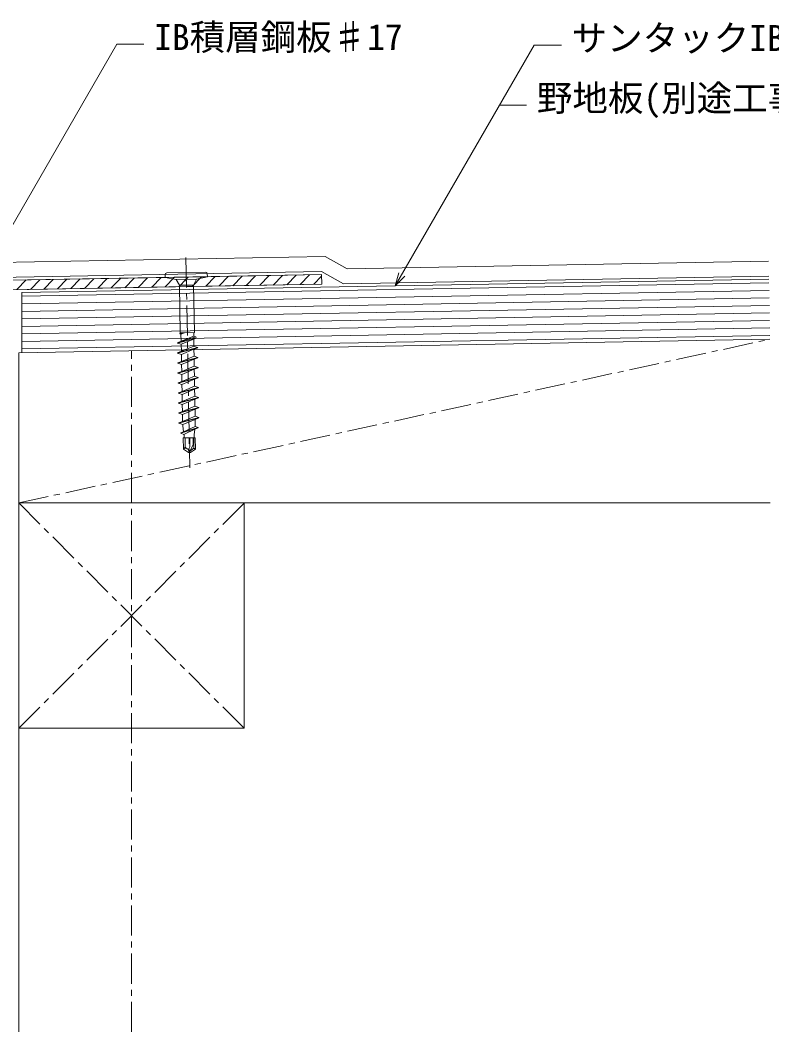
# Model space of a CAD drawing. Units: millimetres, scale not verified. Extents: x -630 to 630, y -446 to 446.
# Drawn here: x 118.6 to 368.6, y -212.7 to 124 of the extents above; entities that cross this region are included whole.
import ezdxf
from ezdxf.enums import TextEntityAlignment as Align

# ---------------------------------------------------------------- set-up
doc = ezdxf.new("R2010")
doc.units = ezdxf.units.MM
doc.header["$LTSCALE"] = 2
doc.linetypes.add('CHAIN1', pattern=[8, 5, -1, 1, -1])
for name, color, linetype, lineweight in [('0-0_躯体', 7, 'Continuous', 9), ('0-1_野地板', 2, 'Continuous', 9), ('0-3_中心線', 7, 'CHAIN1', 9), ('0-4_IBｼｰﾄ', 7, 'Continuous', 9), ('0-5_寸法線', 7, 'Continuous', 9), ('0-6_文字', 5, 'Continuous', 9), ('0-8_部材(積層鋼板)', 4, 'Continuous', 9), ('0-9_部材(ﾋﾞｽ類)', 7, 'Continuous', 9)]:
    doc.layers.add(name, color=color, linetype=linetype, lineweight=lineweight)
doc.styles.add('ＭＳ ゴシック', font='')
doc.styles.get('ＭＳ ゴシック').set_extended_font_data('MS Gothic')

msp = doc.modelspace()

# ---------------------------------------------------------------- linework, layer by layer
at = {"layer": '0-0_躯体'}
msp.add_line((118.08, -36.688), (368.08, -36.688), dxfattribs=at)
for points in [[(119.08, 13.338), (119.08, 33.341), (367.68, 37.81)], [(118.08, -212.68), (118.08, 13.32), (368.039, 17.814)]]:
    msp.add_lwpolyline(points, dxfattribs=at)
msp.add_lwpolyline([(118.08, -111.688), (193.08, -111.688), (193.08, -36.688), (118.08, -36.688)], close=True, dxfattribs=at)
at = {"layer": '0-1_野地板'}
for p, q in [((119.08, 32.091), (367.702, 36.561)), ((119.08, 29.59), (367.747, 34.061)), ((119.08, 27.09), (367.792, 31.561)), ((119.08, 24.589), (367.837, 29.062)), ((119.08, 22.089), (367.882, 26.562)), ((119.08, 19.589), (367.927, 24.063)), ((119.08, 17.088), (367.972, 21.563)), ((119.08, 14.588), (368.017, 19.063))]:
    msp.add_line(p, q, dxfattribs=at)
at = {"layer": '0-3_中心線'}
for p, q in [((173.727, 44.992), (174.985, -24.997)), ((118.08, -36.688), (368.039, 17.814)), ((155.58, -212.68), (155.58, 13.994)), ((118.08, -36.688), (193.08, -111.688)), ((118.08, -111.688), (193.08, -36.688))]:
    msp.add_line(p, q, dxfattribs=at)
at = {"layer": '0-4_IBｼｰﾄ'}
for p, q in [((220.068, 45.325), (96.26, 43.099)), ((220.068, 45.325), (227.359, 41.289)), ((227.359, 41.289), (367.572, 43.809)), ((218.818, 40.302), (96.35, 38.1)), ((218.818, 40.302), (226.109, 36.265)), ((226.109, 36.265), (367.662, 38.81))]:
    msp.add_line(p, q, dxfattribs=at)
at = {"layer": '0-5_寸法線'}
for p, q in [((105.288, 37.26), (150.742, 115.989)), ((150.742, 115.989), (159.742, 115.989)), ((278.078, 95.676), (287.078, 95.676))]:
    msp.add_line(p, q, dxfattribs=at)
for points in [[(243.38, 35.576), (289.626, 115.677), (298.626, 115.677)], [(246.562, 38.758), (243.38, 35.576), (244.544, 39.922)]]:
    msp.add_lwpolyline(points, dxfattribs=at)
at = {"layer": '0-8_部材(積層鋼板)'}
for p, q in [((117.462, 34.312), (120.571, 37.535)), ((121.951, 34.393), (125.06, 37.616)), ((126.44, 34.473), (129.55, 37.696)), ((130.93, 34.554), (134.039, 37.777)), ((135.419, 34.635), (138.528, 37.858)), ((139.909, 34.716), (143.018, 37.939)), ((144.398, 34.796), (147.507, 38.019)), ((148.887, 34.877), (151.997, 38.1)), ((153.377, 34.958), (156.486, 38.181)), ((157.866, 35.038), (160.975, 38.261)), ((162.356, 35.119), (165.465, 38.342)), ((166.845, 35.2), (169.954, 38.423)), ((175.824, 35.361), (178.933, 38.584)), ((180.313, 35.442), (183.423, 38.665)), ((184.803, 35.523), (187.912, 38.746)), ((189.292, 35.603), (192.401, 38.826)), ((193.781, 35.684), (196.891, 38.907)), ((198.271, 35.765), (201.38, 38.988)), ((202.76, 35.846), (205.87, 39.069)), ((207.25, 35.926), (210.359, 39.149)), ((211.739, 36.007), (214.848, 39.23)), ((216.229, 36.088), (218.845, 38.8))]:
    msp.add_line(p, q, dxfattribs=at)
at = {"layer": '0-8_部材(積層鋼板)', "color": 7}
msp.add_lwpolyline([(97.129, 33.946), (218.893, 36.136), (218.836, 39.302), (96.368, 37.1)], dxfattribs=at)
at = {"layer": '0-8_部材(積層鋼板)'}
for points in [[(97.129, 33.946), (173.9, 35.327), (173.844, 38.493), (96.368, 37.1)], [(171.334, 35.281), (173.854, 37.893), (174.444, 38.504)]]:
    msp.add_lwpolyline(points, dxfattribs=at)
msp.add_lwpolyline([(218.893, 36.136), (218.836, 39.302), (173.844, 38.493), (173.9, 35.327)], close=True, dxfattribs=at)
at = {"layer": '0-9_部材(ﾋﾞｽ類)'}
for p, q in [((166.845, 38.367), (166.827, 39.367)), ((180.842, 38.619), (166.845, 38.367)), ((170.508, 37.633), (166.845, 38.367)), ((180.316, 40.109), (167.318, 39.876)), ((177.207, 37.753), (170.508, 37.633)), ((170.508, 37.633), (171.532, 35.751)), ((177.207, 37.753), (176.252, 35.836)), ((177.207, 37.753), (180.842, 38.619)), ((180.842, 38.619), (180.824, 39.618)), ((176.252, 35.836), (171.532, 35.751)), ((171.532, 35.751), (171.816, 19.953)), ((176.252, 35.836), (176.536, 20.038)), ((176.98, 18.634), (170.886, 16.646)), ((170.886, 16.646), (172.11, 17.117)), ((177.126, 18.171), (170.888, 16.546)), ((172.79, 19.971), (171.713, 19.581)), ((171.713, 19.581), (171.816, 19.953)), ((171.713, 19.581), (171.985, 19.488)), ((176.536, 20.038), (171.816, 19.953)), ((173.211, 19.978), (171.985, 19.488)), ((171.985, 19.488), (172.11, 17.117)), ((176.372, 18.843), (172.11, 17.117)), ((176.356, 17.875), (172.146, 16.114)), ((176.336, 16.694), (176.356, 17.875)), ((177.126, 18.171), (176.356, 17.875)), ((176.392, 20.036), (176.372, 18.843)), ((176.98, 18.634), (176.372, 18.843)), ((177.126, 18.171), (176.98, 18.634)), ((170.888, 16.546), (170.886, 16.646)), ((170.888, 16.546), (172.146, 16.114)), ((170.946, 13.307), (172.187, 13.784)), ((177.617, 14.997), (170.948, 13.207)), ((172.146, 16.114), (172.187, 13.784)), ((176.357, 15.529), (172.187, 13.784)), ((176.375, 14.519), (172.206, 12.774)), ((176.336, 16.694), (176.357, 15.529)), ((177.615, 15.097), (176.357, 15.529)), ((177.617, 14.997), (176.375, 14.519)), ((176.375, 14.519), (176.417, 12.19)), ((170.948, 13.207), (170.946, 13.307)), ((170.948, 13.207), (172.206, 12.774)), ((171.006, 9.967), (172.247, 10.445)), ((177.677, 11.657), (171.008, 9.867)), ((172.206, 12.774), (172.247, 10.445)), ((176.417, 12.19), (172.247, 10.445)), ((176.435, 11.18), (172.266, 9.435)), ((177.675, 11.757), (176.417, 12.19)), ((177.677, 11.657), (176.435, 11.18)), ((176.435, 11.18), (176.477, 8.85)), ((171.008, 9.867), (171.006, 9.967)), ((171.008, 9.867), (172.266, 9.435)), ((171.066, 6.628), (172.308, 7.105)), ((177.737, 8.318), (171.068, 6.528)), ((172.266, 9.435), (172.308, 7.105)), ((176.477, 8.85), (172.308, 7.105)), ((176.495, 7.841), (172.326, 6.095)), ((177.735, 8.418), (176.477, 8.85)), ((177.737, 8.318), (176.495, 7.841)), ((176.495, 7.841), (176.537, 5.511)), ((171.068, 6.528), (171.066, 6.628)), ((171.068, 6.528), (172.326, 6.095)), ((171.126, 3.288), (172.368, 3.766)), ((177.797, 4.978), (171.128, 3.188)), ((172.326, 6.095), (172.368, 3.766)), ((176.537, 5.511), (172.368, 3.766)), ((176.555, 4.501), (172.386, 2.756)), ((177.795, 5.078), (176.537, 5.511)), ((177.797, 4.978), (176.555, 4.501)), ((176.555, 4.501), (176.597, 2.171)), ((171.128, 3.188), (171.126, 3.288)), ((171.128, 3.188), (172.386, 2.756)), ((171.186, -0.051), (172.428, 0.426)), ((177.857, 1.639), (171.188, -0.151)), ((172.386, 2.756), (172.428, 0.426)), ((176.597, 2.171), (172.428, 0.426)), ((176.615, 1.162), (172.446, -0.584)), ((177.855, 1.739), (176.597, 2.171)), ((177.857, 1.639), (176.615, 1.162)), ((176.615, 1.162), (176.657, -1.168)), ((171.188, -0.151), (171.186, -0.051)), ((171.188, -0.151), (172.446, -0.584)), ((171.246, -3.391), (172.488, -2.913)), ((177.917, -1.7), (171.248, -3.491)), ((172.446, -0.584), (172.488, -2.913)), ((176.657, -1.168), (172.488, -2.913)), ((176.675, -2.178), (172.506, -3.923)), ((177.915, -1.6), (176.657, -1.168)), ((177.917, -1.7), (176.675, -2.178)), ((176.675, -2.178), (176.717, -4.508)), ((171.248, -3.491), (171.246, -3.391)), ((171.248, -3.491), (172.506, -3.923)), ((171.306, -6.73), (172.548, -6.253)), ((171.308, -6.83), (171.306, -6.73)), ((177.977, -5.04), (171.308, -6.83)), ((172.506, -3.923), (172.548, -6.253)), ((176.717, -4.508), (172.548, -6.253)), ((176.735, -5.517), (172.566, -7.263)), ((177.975, -4.94), (176.717, -4.508)), ((177.977, -5.04), (176.735, -5.517)), ((176.735, -5.517), (176.777, -7.847)), ((171.308, -6.83), (172.566, -7.263)), ((171.366, -10.07), (172.608, -9.592)), ((171.368, -10.17), (171.366, -10.07)), ((178.037, -8.379), (171.368, -10.17)), ((172.566, -7.263), (172.608, -9.592)), ((176.777, -7.847), (172.608, -9.592)), ((176.795, -8.857), (172.626, -10.602)), ((178.035, -8.279), (176.777, -7.847)), ((178.037, -8.379), (176.795, -8.857)), ((176.795, -8.857), (176.833, -10.961)), ((171.368, -10.17), (172.626, -10.602)), ((172.026, -13.398), (172.939, -13.047)), ((172.027, -13.498), (172.026, -13.398)), ((177.792, -11.724), (172.027, -13.498)), ((172.634, -11.037), (172.626, -10.602)), ((172.634, -11.037), (172.939, -13.047)), ((176.796, -11.283), (172.939, -13.047)), ((176.697, -12.145), (173.061, -13.854)), ((176.697, -12.145), (176.487, -13.968)), ((177.792, -11.724), (176.697, -12.145)), ((176.833, -10.961), (176.796, -11.283)), ((177.79, -11.624), (176.796, -11.283)), ((172.027, -13.498), (173.061, -13.854)), ((172.816, -15.034), (176.795, -14.963)), ((172.884, -18.813), (172.816, -15.034)), ((173.061, -13.854), (173.088, -14.029)), ((173.088, -14.029), (173.106, -15.029)), ((173.462, -17.623), (173.415, -15.024)), ((175.05, -18.06), (174.995, -14.995)), ((176.139, -17.394), (176.095, -14.975)), ((176.358, -18.49), (176.295, -14.972)), ((176.487, -13.968), (176.505, -14.968)), ((176.795, -14.963), (176.863, -18.741)), ((173.024, -18.678), (172.884, -18.813)), ((172.884, -18.813), (174.533, -19.924)), ((173.99, -18.594), (174.105, -18.671)), ((174.895, -19.998), (174.533, -19.924)), ((174.718, -19.474), (174.895, -19.998)), ((174.805, -18.503), (175.05, -18.06)), ((174.975, -19.497), (176.139, -17.394)), ((176.358, -18.49), (174.975, -19.497)), ((174.975, -19.497), (175.255, -19.911)), ((176.863, -18.741), (175.255, -19.911)), ((176.358, -18.49), (176.863, -18.741))]:
    msp.add_line(p, q, dxfattribs=at)
for points in [[(177.617, 14.997), (177.615, 15.097), (170.946, 13.307)], [(177.677, 11.657), (177.675, 11.757), (171.006, 9.967)], [(177.737, 8.318), (177.735, 8.418), (171.066, 6.628)], [(177.797, 4.978), (177.795, 5.078), (171.126, 3.288)], [(177.857, 1.639), (177.855, 1.739), (171.186, -0.051)], [(177.917, -1.7), (177.915, -1.6), (171.246, -3.391)], [(177.977, -5.04), (177.975, -4.94), (171.306, -6.73)], [(178.037, -8.379), (178.035, -8.279), (171.366, -10.07)], [(177.792, -11.724), (177.79, -11.624), (172.026, -13.398)], [(174.975, -19.497), (174.895, -19.998), (175.255, -19.911)]]:
    msp.add_lwpolyline(points, dxfattribs=at)
for centre, radius, start, end in [((167.327, 39.376), 0.5, 91.03, 181.03), ((180.325, 39.609), 0.5, 1.03, 91.03), ((173.559, -19.234), 0.772, 56.03, 133.87567), ((172.035, -17.648), 1.428, 313.87567, 1.03), ((174.659, -17.601), 1.197, 181.03, 236.03), ((174.378, -18.266), 0.488, 236.03, 331.03), ((173.224, -19.98), 1.577, 18.70229, 56.03), ((175.86, -19.087), 1.206, 151.03, 198.70229)]:
    msp.add_arc(centre, radius, start, end, dxfattribs=at)

# ---------------------------------------------------------------- texts
at = {"layer": '0-6_文字', "color": 7, "style": 'ＭＳ ゴシック'}
for s, p in [('IB積層鋼板♯17', (163.147, 111.445)), ('サンタックIB-HWCシート t=1.5㎜', (302.031, 111.133)), ('野地板(別途工事)', (290.483, 91.131))]:
    msp.add_text(s, height=8.666, dxfattribs=at).set_placement(p, align=Align.BOTTOM_LEFT)

doc.saveas('drawing.dxf')
